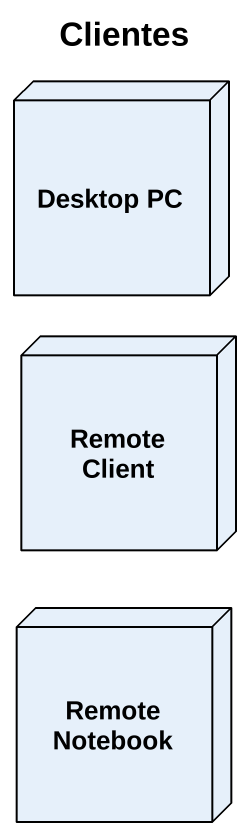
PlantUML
@startuml
title Clientes
node "Desktop PC" as Desktop_PC
node "Remote Client" as Remote_Client
node "Remote Notebook" as Remote_Notebook
@enduml
